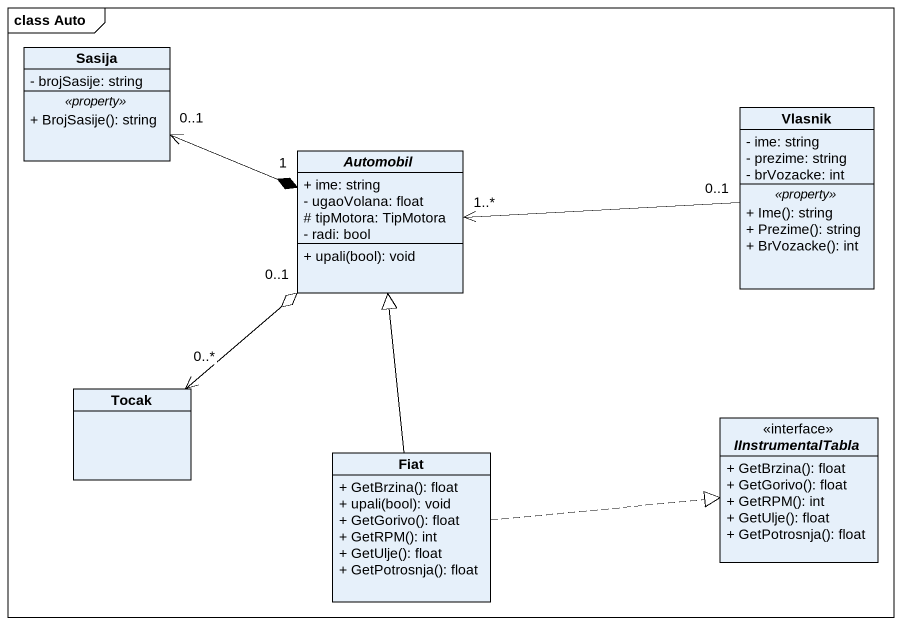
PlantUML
@startuml
mainframe class Auto
hide circle
hide empty members
skinparam classAttributeIconSize 0
class Sasija {
  - brojSasije: string
  .. <<property>> ..
  + BrojSasije(): string
}
class Vlasnik {
  - ime: string
  - prezime: string
  - brVozacke: int
  .. <<property>> ..
  + Ime(): string
  + Prezime(): string
  + BrVozacke(): int
}
abstract class Automobil {
  + ime: string
  - ugaoVolana: float
  # tipMotora: TipMotora
  - radi: bool
  + upali(bool): void
}
class Tocak
class Fiat {
  + GetBrzina(): float
  + upali(bool): void
  + GetGorivo(): float
  + GetRPM(): int
  + GetUlje(): float
  + GetPotrosnja(): float
}
interface IInstrumentalTabla {
  + GetBrzina(): float
  + GetGorivo(): float
  + GetRPM(): int
  + GetUlje(): float
  + GetPotrosnja(): float
}
Sasija "0..1" <-right-* "1" Automobil
Automobil "1..*" <-right- "0..1" Vlasnik
Tocak "0..*" <-up-o "0..1" Automobil
Fiat -up-|> Automobil
Fiat .right.|> IInstrumentalTabla
@enduml
